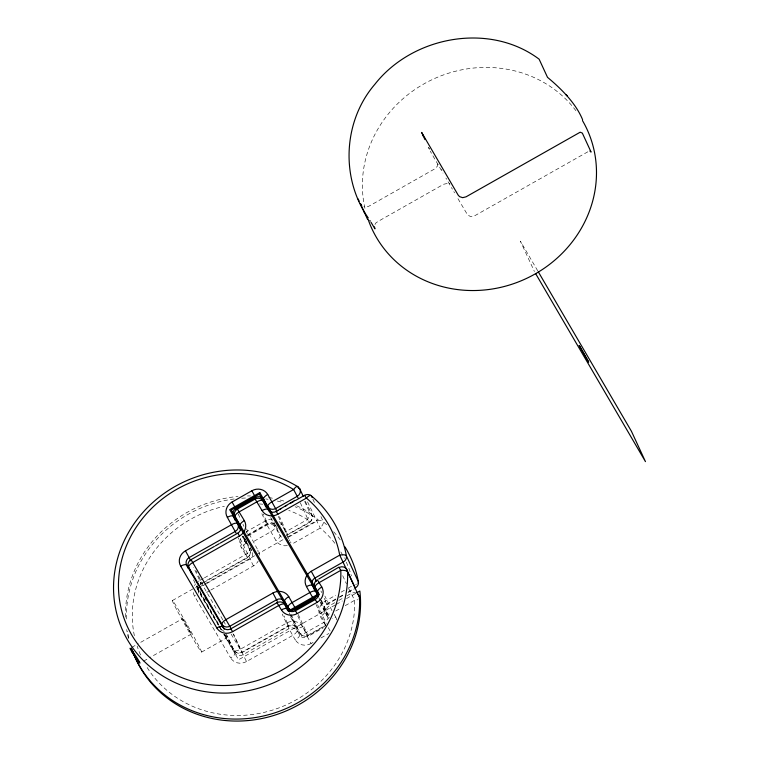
<?xml version="1.0" encoding="UTF-8"?>
<svg xmlns="http://www.w3.org/2000/svg" width="759" height="759" viewBox="0 0 759 759"><rect width="100%" height="100%" fill="white"/><g stroke="black" fill="none" stroke-linecap="round" stroke-linejoin="round"><path stroke-width="0.57" stroke-dasharray="3.79 2.85" d="M182.606 618.642L191.325 634.031L182.606 618.642L137.872 643.936M191.372 634.059L149.684 657.673M305.488 501.158C306.845 507.382 317.196 516.87 309.454 522.647L286.399 535.437M437.905 163.963L437.298 166.278L434.907 168.792L368.656 206.334L366.322 207.074L363.827 206.78M198.26 587.637L198.773 591.204L218.507 624.999M244.891 538.805L244.958 541.385L242.662 536.063C243.781 542.979 255.536 551.404 247.453 557.78L204.18 582.295M374.984 224.474C377.318 221.154 374.443 223.981 378.788 221.021L443.683 184.247L447.042 183.507L449.281 184.133M246.903 535.807L268.847 523.378L272.481 523.169L274.862 524.45M200.272 584.639L203.213 582.846M347.964 592.561L355.544 588.253M587.846 151.791L473.72 216.324L470.39 216.486L467.544 214.844L456.728 196.581M272.377 519.109A11.783 10.939 -24.8 0 0 265.735 520.759L245.925 531.945L246.172 532.363M247.538 534.858A5.892 5.465 -24.8 0 1 247.785 534.716L267.566 523.482A5.892 5.465 -24.8 0 1 275.185 524.877M203.393 578.453L199.294 580.777L201.287 583.937L193.649 567.305M204.418 577.874L245.451 554.62A5.93 2.192 -30.3 0 0 249.683 549.706A5.93 5.503 -24.8 0 1 247.311 557.381L241.172 547.286A11.783 10.939 -24.8 0 1 241.153 536.803M201.144 583.529L204.029 581.897M206.913 580.265L247.311 557.381L238.307 537.903M172.378 600.549L194.541 587.988M195.556 587.419L197.568 586.28M198.972 587.286L204.114 584.373M205.139 583.794L255.508 555.256M256.533 554.668L283.259 539.526M287.367 537.201L318.201 519.725A118.499 110.027 -24.8 0 0 295.137 506.756M205.964 583.965L203.051 585.616A5.93 5.503 -24.8 0 0 202.16 586.233M206.941 583.415L249.73 559.165A5.892 5.465 -24.8 0 0 252.083 551.508A5.93 2.192 -30.3 0 0 252.358 551.812M209.797 590.644L206.752 592.371A5.93 2.192 -30.3 0 1 205.793 592.864M210.812 590.066L253.43 565.92A11.783 10.939 -24.8 0 0 258.193 561.062M293.543 543.188L320.241 528.065A5.93 2.021 -49.9 0 0 323.334 521.794L320.336 515.304M131.772 647.389L136.857 644.514M143.584 661.127L148.669 658.252M201.59 652.095L226.78 637.826M302.575 626.649A11.783 10.939 -24.8 0 0 286.76 622.987L240.072 649.41A5.93 2.192 -30.3 0 1 233.99 650.33L224.626 634.287M325.459 625.226L320.336 616.583A11.783 10.939 -24.8 0 1 325.099 601.261L335.763 595.189M341.104 592.162L344.662 590.141M348.22 588.13L351.778 586.109M335.839 598.946L326.939 603.993A5.892 5.465 -24.8 0 0 324.577 611.659A5.93 2.192 -30.3 0 1 320.336 616.583M339.396 596.935L344.738 593.908M348.296 591.887L353.637 588.861M335.63 599.553L326.066 605.103L324.055 608.092L324.121 610.682L328.486 618.68A5.93 5.503 -24.8 0 0 327.992 617.532A5.93 2.192 -30.3 0 1 323.761 622.456L306.029 632.503A5.93 2.192 -30.3 0 1 299.957 633.423L290.773 615.084M339.425 597.399L344.169 594.714M334.757 602.722L329.359 605.786A5.93 5.503 -24.8 0 0 326.987 613.462L329.577 617.902M338.808 600.435L342.859 598.139M346.901 595.843L350.952 593.547A5.93 5.503 -24.8 0 1 355.924 593.016M335.184 605.008L238.563 659.751L223.687 634.287M336.209 604.42L342.375 600.929M346.493 598.595L355.743 593.358M335.753 611.004L339.804 608.709M345.203 605.654L354.652 600.303A5.93 2.049 -1.8 0 0 357.707 599.705M325.763 625.606L308.031 635.653C305.289 637.247 301.475 636.213 299.957 633.423L291.314 614.724M313.087 642.418L311.114 643.537L307.414 636.792L323.249 627.816M321.01 637.93L328.922 633.452M298.287 614.477L308.031 635.653L302.604 626.63A5.93 2.192 -30.3 0 1 296.532 627.551L293.515 625.397L288.743 626.118L242.064 652.569C239.332 654.154 235.508 653.12 233.99 650.33L227.245 635.729M449.48 183.166L449.859 183.773M325.089 601.232L327.082 604.392L323.941 597.504M265.716 520.731L267.718 523.89L263.25 514.137M286.741 622.959L288.743 626.118L284.103 615.976M537.695 270.792L520.38 241.144L534.402 271.504M431.463 153.327L430.277 151.155M432.905 155.804L443.009 173.099M445.894 178.042L446.615 179.285M448.066 181.752L452.392 189.171M453.835 191.638L454.556 192.881M279.084 521.556A11.783 10.939 -24.8 0 1 281.542 524.412L287.851 534.886L279.464 516.632M334.093 614.316L335.658 616.982A5.93 2.192 -30.3 0 1 332.205 618.376M275.498 525.323L278.714 530.816M287.395 545.683A11.783 10.939 -24.8 0 1 275.944 540.512L267.633 526.091L261.333 512.553M259.54 555.199A11.783 10.939 -24.8 0 0 258.145 550.588L246.485 528.833M246.988 542.742L251.533 550.522M222.814 619.866L204.617 588.604L198.554 575.882M223.412 620.89L225.793 624.961M231.144 634.135L242.064 652.569L233.677 634.315M197.074 585.502L200.67 593.291L219.417 625.378M221.495 628.945L222.539 630.72M219.076 625.966L221.334 629.828M224.152 634.657L234.863 652.996A5.93 2.192 -30.3 0 1 230.641 657.92L194.541 596.119A5.93 2.192 -30.3 0 0 195.461 595.559M196.913 588.453L218.336 625.122M218.934 626.137L221.315 630.207M253.43 565.92L239.977 538.074M290.963 542.808L290.384 541.793M330.099 630.938L328.163 627.446M331.977 610.663L324.861 596.043M441.529 169.39L442.032 170.291M289.815 540.75L289.274 539.763M288.799 538.89L288.429 538.178M288.278 537.884L278.316 516.348M429.29 148.963L428.569 147.398L429.784 150.083M312.831 499.071L315.08 503.938M342.707 575.692L346.455 583.813M348.704 588.68L354.652 600.303A112.579 104.524 -24.8 0 1 273.164 709.893A112.579 104.524 -24.8 0 1 146.43 666.345M307.547 501.832L320.241 528.065A112.579 104.524 -24.8 0 1 334.861 543.292M304.644 501.395L309.9 512.752A5.93 5.503 -24.8 0 1 309.302 522.249L307.452 519.488A112.579 104.524 -24.8 0 0 288.733 510.399M300.308 502.771L309.302 522.249L287.708 534.488A5.93 5.503 -24.8 0 1 286.722 534.934M320.943 591.005L321.693 592.627M321.418 600.246L329.121 616.906M320.981 600.473L326.987 613.462A5.93 2.192 -30.3 0 0 331.095 613.471M323.979 606.963L326.987 613.462M318.875 597.798L320.317 600.919M320.791 601.953L328.4 618.405M320.241 602.314L324.567 611.669M317.604 604.8L326.247 623.5M316.019 604.439L325.62 625.207L307.888 635.255A5.93 5.503 -24.8 0 1 299.957 633.423M273.895 522.107L280.137 535.607A5.892 5.465 -24.8 0 0 283.61 538.103M270.707 517.505L275.024 526.85L280.137 535.607A5.93 2.192 -30.3 0 1 275.906 540.531M297.813 616.014L307.414 636.792M289.407 613.139L299.482 634.96A5.892 5.465 -24.8 0 0 307.404 636.773M290.65 617.01L299.482 634.96A5.93 2.192 -30.3 0 1 295.251 639.875L289.17 629.116L282.206 614.069M238.174 513.928L241.058 520.162M242.975 524.317L243.933 526.395M246.333 531.585L247.301 533.662M250.185 547.343L251.627 550.474M245.072 538.586L246.571 541.822M243.44 536.205L250.1 550.617M242.519 536.139L245.404 542.372A5.93 2.192 -30.3 0 1 241.172 547.286M233.041 633.737L246.495 661.582L292.651 635.425A5.93 2.192 -30.3 0 0 296.883 630.511A5.93 5.503 -24.8 0 0 288.961 628.68L242.795 654.837A5.892 5.465 -24.8 0 1 234.882 652.987M225.869 633.528L234.863 652.996M196.296 571.015L197.046 572.637M193.517 579.848L198.773 591.204A5.93 2.192 -30.3 0 1 198.203 593.121M200.253 592.381L200.67 593.291A5.93 2.192 -30.3 0 0 201.126 593.728M364.946 208.317A118.499 110.027 -24.8 0 1 433.275 79.107A118.499 110.027 -24.8 0 1 575.967 110.776M128.84 638.101A118.499 110.027 -24.8 0 1 127.616 631.431M126.497 619.002A118.499 110.027 -24.8 0 1 235.451 498.815M241.732 498.227A118.499 110.027 -24.8 0 1 248.022 497.951M265.707 498.938A118.499 110.027 -24.8 0 1 268.05 499.27M277.32 501.044A118.499 110.027 -24.8 0 1 281.883 502.211M258.174 550.579A5.93 2.192 -30.3 0 1 257.225 551.072M246.76 542.296A5.93 5.503 -24.8 0 1 246.324 540.788M248.051 536.053A5.93 5.503 -24.8 0 1 249.36 535.067L267.092 525.019A5.93 5.503 -24.8 0 1 275.024 526.85A5.93 2.192 -30.3 0 1 270.792 531.774L253.06 541.822A5.93 2.192 -30.3 0 1 252.282 542.23M326.645 524.697A118.499 110.027 -24.8 0 0 323.334 521.794A5.93 5.503 -24.8 0 0 316.541 521.31L288.069 537.448A5.892 5.465 -24.8 0 1 287.538 537.695M333.666 531.774A118.499 110.027 -24.8 0 1 340.658 540.417M200.67 593.291A5.93 5.503 -24.8 0 1 199.996 590.217M233.99 650.33A5.93 5.503 -24.8 0 0 241.922 652.161L288.6 625.72A5.892 5.465 -24.8 0 1 296.513 627.56M356.569 584.079A5.93 2.144 -10.5 0 1 355.62 584.496M346.275 562.115A112.579 104.524 -24.8 0 1 351.389 575.882M340.829 551.945A112.579 104.524 -24.8 0 1 344.434 558.349M225.584 634.828A29.629 0.977 60.5 0 1 224.503 634.79M221.571 630.084A29.629 0.977 60.5 0 1 197.928 587.485M223.383 630.473A29.629 0.977 60.5 0 1 224.247 632.152M128.451 638.385A118.499 110.027 -24.8 0 1 126.706 629.543M125.577 617.162A118.499 110.027 -24.8 0 1 238.032 496.443M247.425 495.95A118.499 110.027 -24.8 0 1 250.555 495.95M268.705 497.524A118.499 110.027 -24.8 0 1 274.483 498.616M280.185 500.001A118.499 110.027 -24.8 0 1 284.672 501.301M296.646 505.798A118.499 110.027 -24.8 0 1 309.9 512.752A5.93 1.869 -58.4 0 1 307.452 519.488L285.858 531.727A5.93 2.192 -30.3 0 1 284.9 532.23M198.782 591.195A5.892 5.465 -24.8 0 1 198.251 587.257M200.205 584.202A5.892 5.465 -24.8 0 1 201.154 583.548M194.57 596.109A11.783 10.939 -24.8 0 1 193.213 589.857M194.522 585.635A11.783 10.939 -24.8 0 1 195.442 584.202M198.327 581.422A11.783 10.939 -24.8 0 1 199.313 580.806M279.881 532.818A5.93 2.192 -30.3 0 1 279.777 532.647M140.529 654.998A112.579 104.524 -24.8 0 1 137.113 646.032M134.371 635.71A112.579 104.524 -24.8 0 1 224.379 506.291M259.398 503.919A112.579 104.524 -24.8 0 1 262.756 504.251M311.095 643.509A11.783 10.939 -24.8 0 1 295.279 639.856M335.62 617.001A11.783 10.939 -24.8 0 1 336.797 619.999M281.57 524.393A5.93 2.192 -30.3 0 1 280.621 524.896M276.2 525.845A5.93 2.192 -30.3 0 1 275.754 525.636M246.476 661.554A11.783 10.939 -24.8 0 1 230.67 657.901M245.413 542.362A5.892 5.465 -24.8 0 1 244.768 538.966M177.786 611.707A29.629 0.977 60.5 0 0 201.439 652.019A29.629 0.977 60.5 0 0 181.733 615.245A29.629 0.977 60.5 0 0 177.786 611.707"/><path stroke-width="1.14" d="M294.909 500.323L276.067 511.481L277.851 510.465M582.599 119.713C575.607 102.636 560.237 87.959 547.505 77.323L539.127 59.183C489.384 21.831 412.554 36.166 374.851 84.315C343.096 121.174 340.383 178.232 368.267 217.985M236.058 533.036L227.33 517.325A11.783 10.939 -24.8 0 1 232.093 502.012L251.874 490.769A11.783 10.939 -24.8 0 1 267.699 494.451M235.318 520.56L233.402 516.405A5.892 5.465 -24.8 0 1 235.783 508.748L255.574 497.515A5.892 5.465 -24.8 0 1 263.487 499.365L270.185 511.879M276.058 511.462A5.892 5.465 -24.8 0 1 268.155 509.631L263.022 500.883A5.93 5.503 -24.8 0 0 255.1 499.052L237.368 509.099A5.93 5.503 -24.8 0 0 234.986 516.775L240.745 529.232M288.439 611.061L284.891 604.543A5.93 2.192 -30.3 0 0 278.809 605.464L232.652 631.621A11.783 10.939 -24.8 0 1 216.827 627.94L180.699 566.157A11.783 10.939 -24.8 0 1 185.462 550.844L231.609 524.659A5.93 2.192 -30.3 0 1 237.681 523.738L240.565 529.972M190.651 560.816L189.152 557.561L235.309 531.414A5.93 5.503 -24.8 0 0 237.681 523.738L233.402 516.405A5.93 2.192 -30.3 0 0 227.33 517.325M191.676 573.813L188.678 567.324A5.93 5.503 -24.8 0 1 191.05 559.649L214.389 546.423M215.366 545.873L219.256 543.672M220.224 543.121L236.751 533.757M279.625 509.46L281.409 508.454M284.967 506.433L286.75 505.428M290.308 503.407L293.866 501.395M295.649 500.38L304.549 495.342A5.93 5.503 -24.8 0 1 311.332 495.826A118.499 110.027 -24.8 0 1 346.408 555.863L358.4 581.83A5.93 2.144 -10.5 0 1 357.973 583.13M237.292 508.938L244.332 520.617A11.783 10.939 -24.8 0 1 239.569 535.93L192.909 562.41A5.93 2.192 -30.3 0 0 188.678 567.324L221.998 624.363L224.247 629.23M255.1 499.052L262.064 510.57A11.783 10.939 -24.8 0 0 277.908 514.204L306.399 498.094A5.93 2.021 -49.9 0 1 311.332 495.826L312.082 497.449M316.437 581.271L314.938 578.026L343.419 561.888A5.93 5.503 -24.8 0 0 346.408 555.863A5.93 2.144 -10.5 0 0 339.719 555.142L311.237 571.271L314.938 578.026A5.892 5.465 -24.8 0 0 312.585 585.692L315.991 591.565A5.93 5.503 -24.8 0 1 313.619 599.24L295.887 609.287L288.762 596.669A11.783 10.939 -24.8 0 0 272.917 593.026L226.22 619.448A5.93 2.192 -30.3 0 0 221.998 624.363A5.93 5.503 -24.8 0 0 229.92 626.194L276.599 599.752A5.892 5.465 -24.8 0 1 284.511 601.593L289.881 611.612M216.789 627.959A5.93 2.192 -30.3 0 1 222.871 627.029A5.892 5.465 -24.8 0 0 230.783 628.85L276.959 602.712A5.93 5.503 -24.8 0 1 284.891 604.543L287.765 610.777M318.714 579.051L338.808 567.182L340.81 570.332A5.93 2.049 -1.8 0 1 347.584 571.85L359.586 597.817A5.93 2.049 -1.8 0 1 359.13 598.984M318.344 594.762L314.985 587.494A5.93 5.503 -24.8 0 1 317.357 579.819L321.807 587.02A5.93 2.192 -30.3 0 0 317.585 591.935A5.892 5.465 -24.8 0 1 315.194 599.591L295.412 610.824L297.262 613.576L317.063 602.361A11.783 10.939 -24.8 0 0 321.778 587.039M356.768 592.77L359.851 591.024A118.499 110.027 -24.8 0 1 268.202 717.056A118.499 110.027 -24.8 0 1 132.218 650.027M589.914 151.098L591.081 152.066L582.333 133.1L580.189 132.208L466.045 196.828L462.677 197.663L459.593 196.657L458.161 195.11L421.643 132.408L424.955 139.58M275.925 511.073L277.927 514.232M361.701 205.509L360.354 203.554L367.603 219.474M566.935 95.577L566.015 94.543L567.191 95.871M355.307 587.95L339.719 555.142A112.579 104.524 -24.8 0 0 306.399 498.094L304.549 495.342M371.018 222.264L374.946 228.857L374.481 226.884M369.87 220.48L370.259 221.087M317.063 602.361L315.203 599.61M239.578 535.958L237.728 533.207M232.652 631.621L230.793 628.869M538.292 271.817L631.431 431.273L645.463 461.633L535.598 273.553M241.068 527.609L234.986 516.775A5.93 2.192 -30.3 0 1 239.218 511.851L256.95 501.813A5.93 2.192 -30.3 0 1 263.022 500.883L265.906 507.116M297.253 613.547A11.783 10.939 -24.8 0 1 281.437 609.894L276.959 602.712M222.871 627.029L186.771 565.237A5.892 5.465 -24.8 0 1 189.152 557.58M251.874 490.769L255.574 497.515M232.083 501.984L235.774 508.729M272.898 592.997L277.348 601.375M185.452 550.816L189.152 557.561M423.503 136.449L422.82 135.007M313.619 599.24L306.494 586.622A5.93 2.192 -30.3 0 1 312.566 585.701L314.966 590.891M358.134 198.981L359.13 201.116M360.553 204.199L361.151 205.499M364.462 212.662L364.785 213.355M363.874 211.391L364.225 212.15M299.71 488.654L303.268 496.348M298.648 488.416L297.898 486.785A118.499 110.027 -24.8 0 0 122.692 544.146A118.499 110.027 -24.8 0 0 209.171 692.199A118.499 110.027 -24.8 0 0 347.584 571.85A5.93 5.503 -24.8 0 0 339.539 567.286M298.059 497.904L293.61 489.527A112.579 104.524 -24.8 0 0 127.161 544.013A112.579 104.524 -24.8 0 0 209.323 684.665A112.579 104.524 -24.8 0 0 340.81 570.332L319.216 582.57A5.93 2.192 -30.3 0 0 314.985 587.494L318.543 594.012M318.391 596.764L315.991 591.565A5.93 2.192 -30.3 0 0 309.919 592.494L292.187 602.542A5.93 2.192 -30.3 0 0 287.955 607.456A5.93 5.503 -24.8 0 0 295.887 609.287M276.456 510.143L267.728 494.432A5.93 2.192 -30.3 0 0 263.496 499.356L268.781 510.779M288.847 610.929L284.53 601.583A5.93 2.192 -30.3 0 1 288.762 596.669M230.67 627.816L191.05 559.649M188.27 568.482L186.771 565.237A5.93 2.192 -30.3 0 0 180.699 566.157M582.485 120.596A118.499 110.027 -24.8 0 1 525.446 278.923A118.499 110.027 -24.8 0 1 368.096 219.342M240.091 525.541A5.892 5.465 -24.8 0 1 237.719 533.188M240.1 525.532A5.93 2.192 -30.3 0 1 244.332 520.617M344.994 546.916A118.499 110.027 -24.8 0 1 358.4 581.83A5.93 5.503 -24.8 0 1 355.411 587.855M262.064 510.57A5.93 2.192 -30.3 0 1 268.136 509.64M306.522 586.603A11.783 10.939 -24.8 0 1 311.256 571.299M205.11 597.902A29.629 0.977 60.5 0 1 206.334 599.971M131.307 648.082A118.499 110.027 -24.8 0 0 262.747 716.145A118.499 110.027 -24.8 0 0 359.586 597.817A5.93 5.503 -24.8 0 0 357.925 594.193M281.409 609.913A5.93 2.192 -30.3 0 1 287.481 608.993A5.892 5.465 -24.8 0 0 295.403 610.805M579.231 345.478L588.69 362.138L579.259 345.478M259.796 492.6L229.702 509.659L289.34 611.745L319.435 594.695L259.796 492.6M259.322 494.137L231.286 510.02L289.815 610.208L317.85 594.325L259.322 494.137M293.61 489.527L272.007 501.765A5.93 2.192 -30.3 0 0 267.785 506.68A5.93 5.503 -24.8 0 0 275.707 508.521L297.31 496.282A5.93 5.503 -24.8 0 0 297.898 486.785A5.93 1.869 -58.4 0 0 293.61 489.527M132.161 652.294A8.88 0.541 56.4 0 0 139.95 663.157A8.88 0.541 56.4 0 0 132.986 651.829A8.88 0.541 56.4 0 0 132.161 652.294"/></g></svg>
